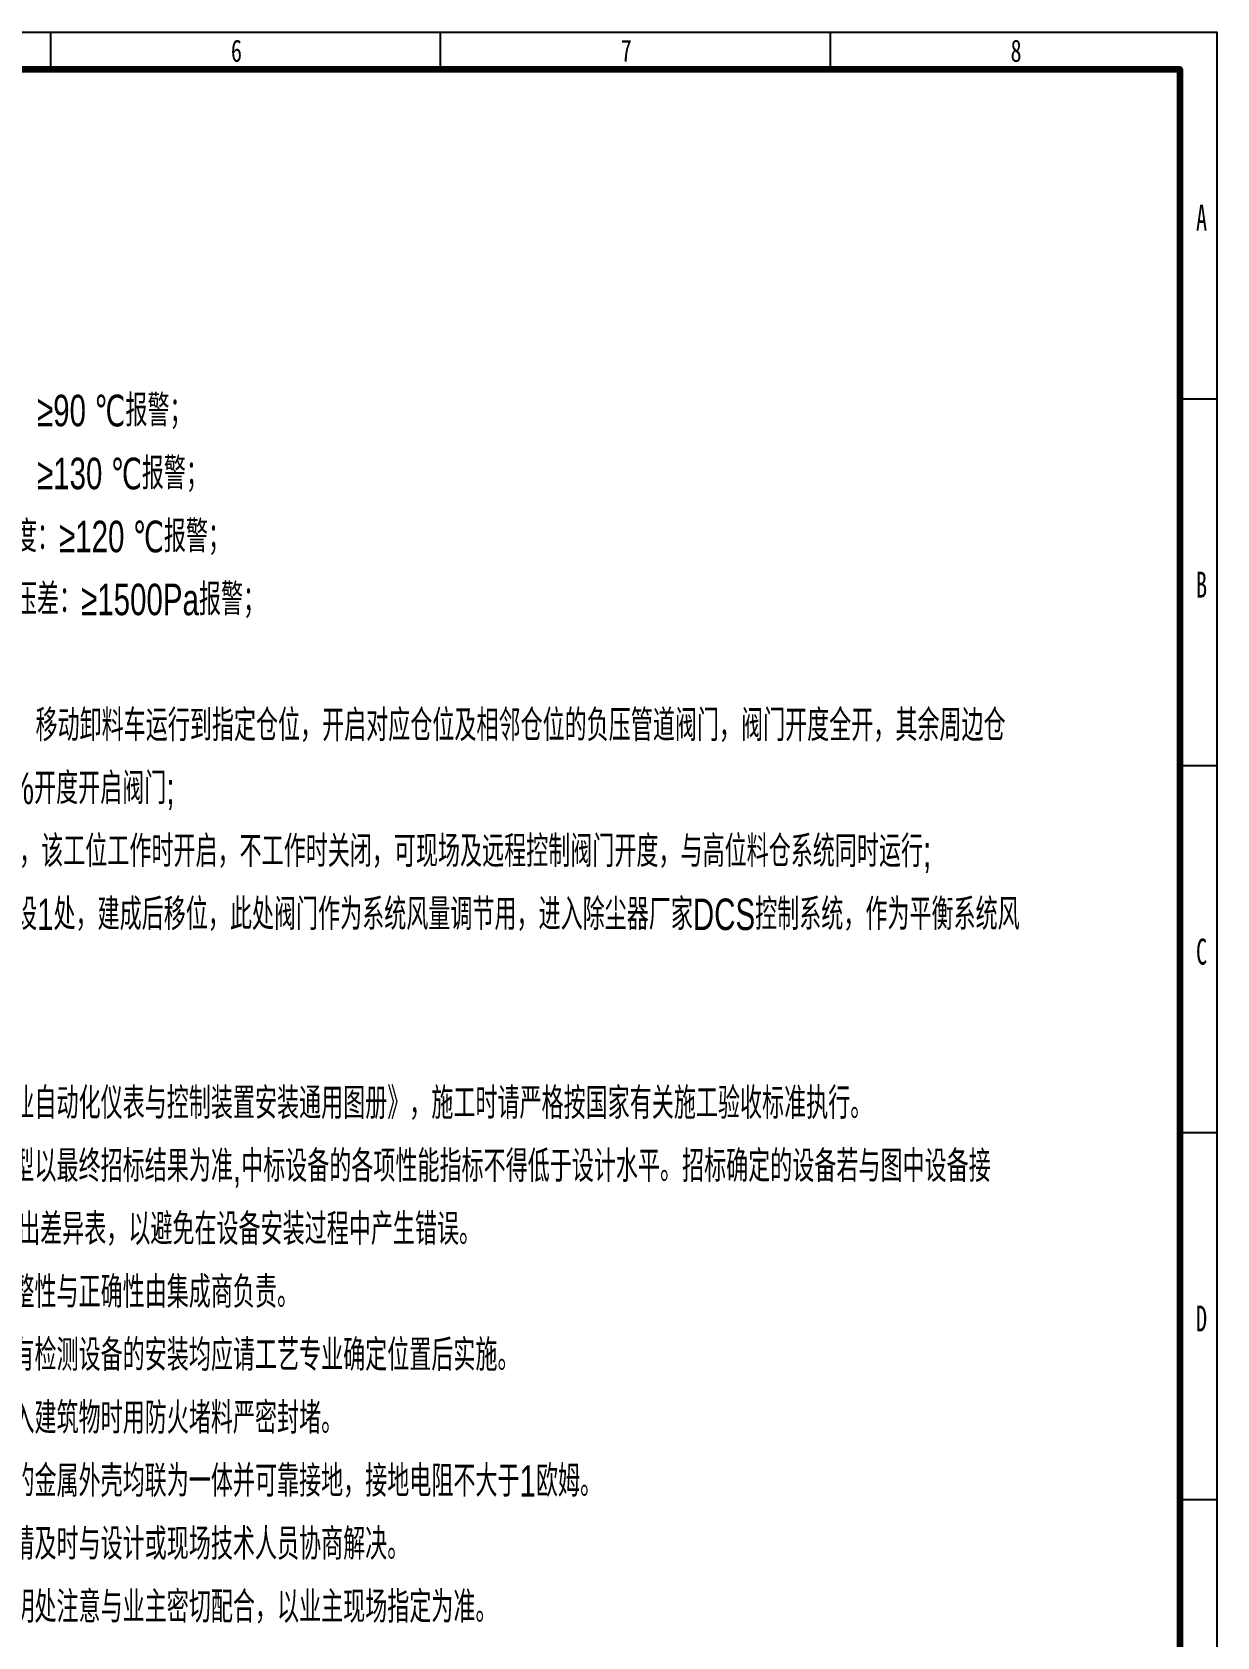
# Model space of a CAD drawing. Header units: millimetres. Extents: x -705761 to 1364679, y -410401 to 446404.
# Drawn here: x -679737 to -663749, y 294363 to 316014 of the extents above; entities that cross this region are included whole.
import ezdxf
from ezdxf.enums import TextEntityAlignment as Align

# ---------------------------------------------------------------- set-up
doc = ezdxf.new("R2010")
doc.units = ezdxf.units.MM
doc.layers.add('000自动化文字', color=7, linetype='Continuous', lineweight=35)
doc.layers.add('图框', color=7, linetype='Continuous', lineweight=13)
doc.layers.add('TK', color=7, linetype='Continuous')
doc.layers.add('模板-签名-公用', color=3, linetype='Continuous')
doc.styles.add('Style-仿宋_GB2312', font='')
doc.styles.add('宋体', font='', dxfattribs={"width": 0.7, "height": 2.5})
doc.styles.add('宋体_1', font='', dxfattribs={"width": 0.7, "height": 2.386364})
doc.styles.add('首钢设计院H5', font='ROS.shx', dxfattribs={"width": 0.7, "height": 5, "bigfont": 'HzTXT.shx'})
doc.styles.get('Style-仿宋_GB2312').set_extended_font_data('仿宋_GB2312')
doc.styles.get('宋体').set_extended_font_data('SimSun')
doc.styles.get('宋体_1').set_extended_font_data('SimSun')

# ---------------------------------------------------------------- blocks, each defined once
blk = doc.blocks.new('BSIET_通用图框_A3_1')
at = {"layer": '图框', "color": 7, "linetype": 'Continuous', "lineweight": 25}
for p, q in [((-157.4, 297), (-157.4, 292)), ((-104.8, 297), (-104.8, 292)), ((-52.2, 297), (-52.2, 292)), ((0, 247.5), (-5, 247.5)), ((0, 198), (-5, 198)), ((0, 148.5), (-5, 148.5)), ((0, 99), (-5, 99))]:
    blk.add_line(p, q, dxfattribs=at)
at = {"layer": '图框', "lineweight": 25}
blk.add_lwpolyline([(-420, 297), (0, 297), (0, 0), (-420, 0)], close=True, dxfattribs=at)
at = {"layer": '图框', "lineweight": 100}
blk.add_lwpolyline([(-395, 292), (-5, 292), (-5, 5), (-395, 5)], close=True, dxfattribs=at)
at = {"layer": 'TK', "style": '宋体_1', "width": 0.7, "flags": 3}
for tag, p in [('LZCO_NGZBS-W50-H30-D10_T7', (-43.87, 279.75)), ('LZCO_NJN-W50-H30-D10_T7', (-42.73, 248.65))]:
    blk.add_attdef(tag, text='', height=3, dxfattribs=at).set_placement(p, align=Align.MIDDLE_CENTER)
at = {"layer": 'TK', "style": '宋体', "width": 0.7, "flags": 3}
for tag, p in [('LZHQ_N会签6_T6_H6', (-407.25, 57.08)), ('LZHQ_N会签5_T6_H6', (-407.25, 49.08)), ('LZHQ_N会签4_T6_H6', (-407.25, 41.08)), ('LZHQ_N会签3_T6_H6', (-407.25, 33.08)), ('LZHQ_N会签2_T6_H6', (-407.25, 25.08)), ('LZHQ_N会签1_T6_H6', (-407.25, 17.08))]:
    blk.add_attdef(tag, text='', height=2.5, dxfattribs=at).set_placement(p, align=Align.MIDDLE)
at = {"layer": '图框', "color": 7, "linetype": 'Continuous', "lineweight": 25, "style": 'Style-仿宋_GB2312'}
for s, height, width, p in [('6', 3, 0.733334, (-132.3, 294.49)), ('7', 3, 0.733334, (-79.7, 294.49)), ('8', 3, 0.733334, (-27.1, 294.49)), ('A', 3.5, 0.628572, (-2.07, 271.95)), ('B', 3.5, 0.628572, (-2.07, 222.45)), ('C', 3.5, 0.628572, (-2.07, 172.95)), ('D', 3.5, 0.628572, (-2.07, 123.45))]:
    blk.add_text(s, height=height, dxfattribs=dict(at, width=width)).set_placement(p, align=Align.MIDDLE_CENTER)
at = {"layer": '模板-签名-公用', "style": '宋体', "width": 0.7, "flags": 3}
blk.add_attdef('LZFRAME', (-40.91, 2.06), '', height=3, dxfattribs=at)
at = {"layer": '模板-签名-公用', "style": '宋体', "width": 0.7}
blk.add_attdef('LZTQINS', text='', height=2, dxfattribs=at).set_placement((-5, 5), align=Align.MIDDLE)

msp = doc.modelspace()

# ---------------------------------------------------------------- block references
at = {"layer": '图框', "xscale": 100, "yscale": 100, "zscale": 100}
msp.add_blockref('BSIET_通用图框_A3_1', (-663748.84, 286313.64), dxfattribs=at)

# ---------------------------------------------------------------- texts
at = {"layer": '000自动化文字', "insert": (-683971.46, 311120.93), "char_height": 425, "attachment_point": 1, "line_spacing_factor": 1.199141, "style": '首钢设计院H5'}
msp.add_mtext_dynamic_manual_height_columns('^I{\\C7;4）电机轴瓦温度：≥90 ℃报警；\\P^I5）电机定子温度：≥130 ℃报警；}\\P^I6）除尘器进口温度：≥120 ℃报警；    \\P^I7）除尘器进出口压差：≥1500Pa报警；{\\H0.99999x;\\C0;\\P       5.电动除尘阀联锁\\P^I1)高位料仓24处，移动卸料车运行到指定仓位，开启对应仓位及相邻仓位的负压管道阀门，阀门开度全开，其余周边仓\\P^I室均按照15-20%开度开启阀门;\\P^I2)汽车受料坑1处，该工位工作时开启，不工作时关闭，可现场及远程控制阀门开度，与高位料仓系统同时运行;\\P^I3)LF炉区域本次设1处，建成后移位，此处阀门作为系统风量调节用，进入除尘器厂家DCS控制系统，作为平衡系统风\\P^I量调节。\\P   四、备注：\\P       1、}设备安装按《冶金工业自动化仪表与控制装置安装通用图册》，施工时请严格按国家有关施工验收标准执行。{\\H0.99999x;\\C0;\\P       2、本自动化仪表设备选型以最终招标结果为准,\\C7;中标设备的各项性能指标不得低于设计水平\\C0;。招标确定的设备若与图中设备接\\P       口部分有差异，需及时提出差异表，以避免在设备安装过程中产生错误。\\H0.99996x;\\C7;\\P\\H1.00004x;\\C0;       \\H0.99999x;3、本自动化仪表设备完整性与正确性由集成商负责。\\P\\H1.00001x;       \\H0.99999x;4、为减少重复施工，所有检测设备的安装均应请工艺专业确定位置后实施。\\P\\H1.00001x;       \\H0.99999x;5、电缆沟及电缆槽在进入建筑物时用防火堵料严密封堵。\\P\\H1.00001x;       \\H0.99999x;6、\\H1.00002x;\\C256;所有正常非带电设备的金属外壳均联为一体并可靠接地，接地电阻不大于1欧姆。 \\H0.99998x;\\C0;\\P\\H1.00001x;       \\H0.99999x;7、施工过程中发现问题请及时与设计或现场技术人员协商解决。\\P\\H1.00002x;\\C7;       8\\H0.99998x;\\C0;、电动阀门\\H1.00002x;\\C7;路由利旧不明处注意与业主密切配合，以业主现场指定为准。}', width=17576.3718, gutter_width=25, heights=[0], dxfattribs=at)

doc.saveas('drawing.dxf')
